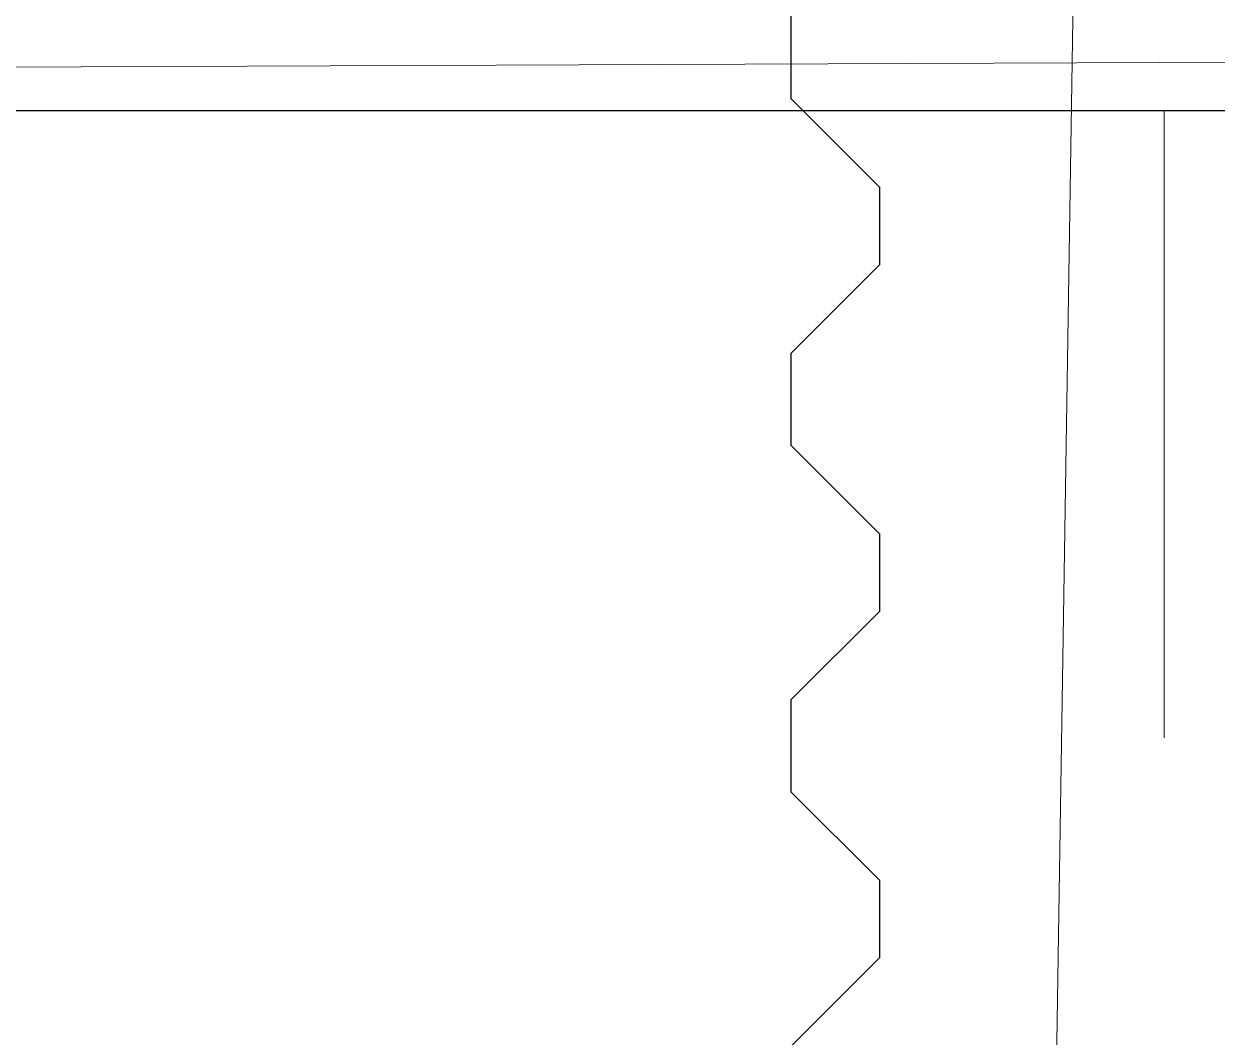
# Model space of a CAD drawing. Header units: millimetres. Extents: x -2078669 to -1085629, y -5987148 to 310365.
# Drawn here: x -1696323 to -1693223, y -2237759 to -2235128 of the extents above; entities that cross this region are included whole.
import ezdxf

# ---------------------------------------------------------------- set-up
doc = ezdxf.new("R2010")
doc.units = ezdxf.units.MM
doc.header["$LTSCALE"] = 500
for name, color, linetype, lineweight in [('D-BGD', 7, 'Continuous', 13), ('D-BYP-STR1', 2, 'Continuous', 13), ('D-BYP-STR2', 6, 'Continuous', 25), ('D-BYP-STR4', 6, 'Continuous', 25), ('D-BYP-STR8', 5, 'Continuous', 25)]:
    doc.layers.add(name, color=color, linetype=linetype, lineweight=lineweight)

# ---------------------------------------------------------------- blocks, each defined once
blk = doc.blocks.new('河川平面')
at = {"layer": 'D-BGD', "linetype": 'Continuous'}
blk.add_line((1609235.5, -2776762.9), (1619734, -2776719), dxfattribs=at)
at = {"layer": 'D-BGD', "linetype": 'Continuous', "elevation": 364000, "flags": 128}
blk.add_lwpolyline([(1623796, -2818517.5), (1624032.4, -2810240.3), (1624125.5, -2807467.8), (1624236.4, -2805488.9), (1624243.5, -2803817), (1623725.1, -2802292.9), (1620285.2, -2795693.8), (1618028.6, -2791811.8), (1617489.5, -2790721), (1616969, -2789308.8), (1616837, -2787094.5), (1617312.2, -2780195.6), (1617397.4, -2774675.7), (1617445.6, -2771178.6), (1617613.6, -2759007.2), (1617664, -2755279.4), (1617386.8, -2752524.9), (1616960.5, -2744706.4), (1616413.9, -2735864.9), (1615549.2, -2723449.4), (1615306.5, -2713395), (1614940.7, -2697350.3), (1614969.3, -2677392.8)], dxfattribs=at)

msp = doc.modelspace()

# ---------------------------------------------------------------- linework, layer by layer
at = {"layer": 'D-BYP-STR1'}
msp.add_line((-1693360.6, -2236982.1), (-1693360.6, -2235352.7), dxfattribs=at)
at = {"layer": 'D-BYP-STR2'}
msp.add_line((-1702814.8, -2235352.7), (-1693114.5, -2235352.7), dxfattribs=at)
at = {"layer": 'D-BYP-STR4', "ltscale": 0.2}
msp.add_lwpolyline([(-1694329.5, -2237782.7), (-1694099.5, -2237552.7), (-1694099.5, -2237452.7), (-1694099.5, -2237352.7), (-1694329.5, -2237122.7), (-1694329.5, -2236882.7), (-1694099.5, -2236652.7), (-1694099.5, -2236552.7), (-1694099.5, -2236452.7), (-1694329.5, -2236222.7), (-1694329.5, -2235982.7), (-1694099.5, -2235752.7), (-1694099.5, -2235652.7), (-1694099.5, -2235552.7), (-1694329.5, -2235322.7), (-1694329.5, -2235082.7)], dxfattribs=at)
at = {"layer": 'D-BYP-STR8'}
msp.add_circle((-1706874.7, -2250449), 16000, dxfattribs=at)

# ---------------------------------------------------------------- block references
at = {"layer": 'D-BGD'}
msp.add_blockref('河川平面', (-3310965.8, 541500.2), dxfattribs=at)

doc.saveas('drawing.dxf')
